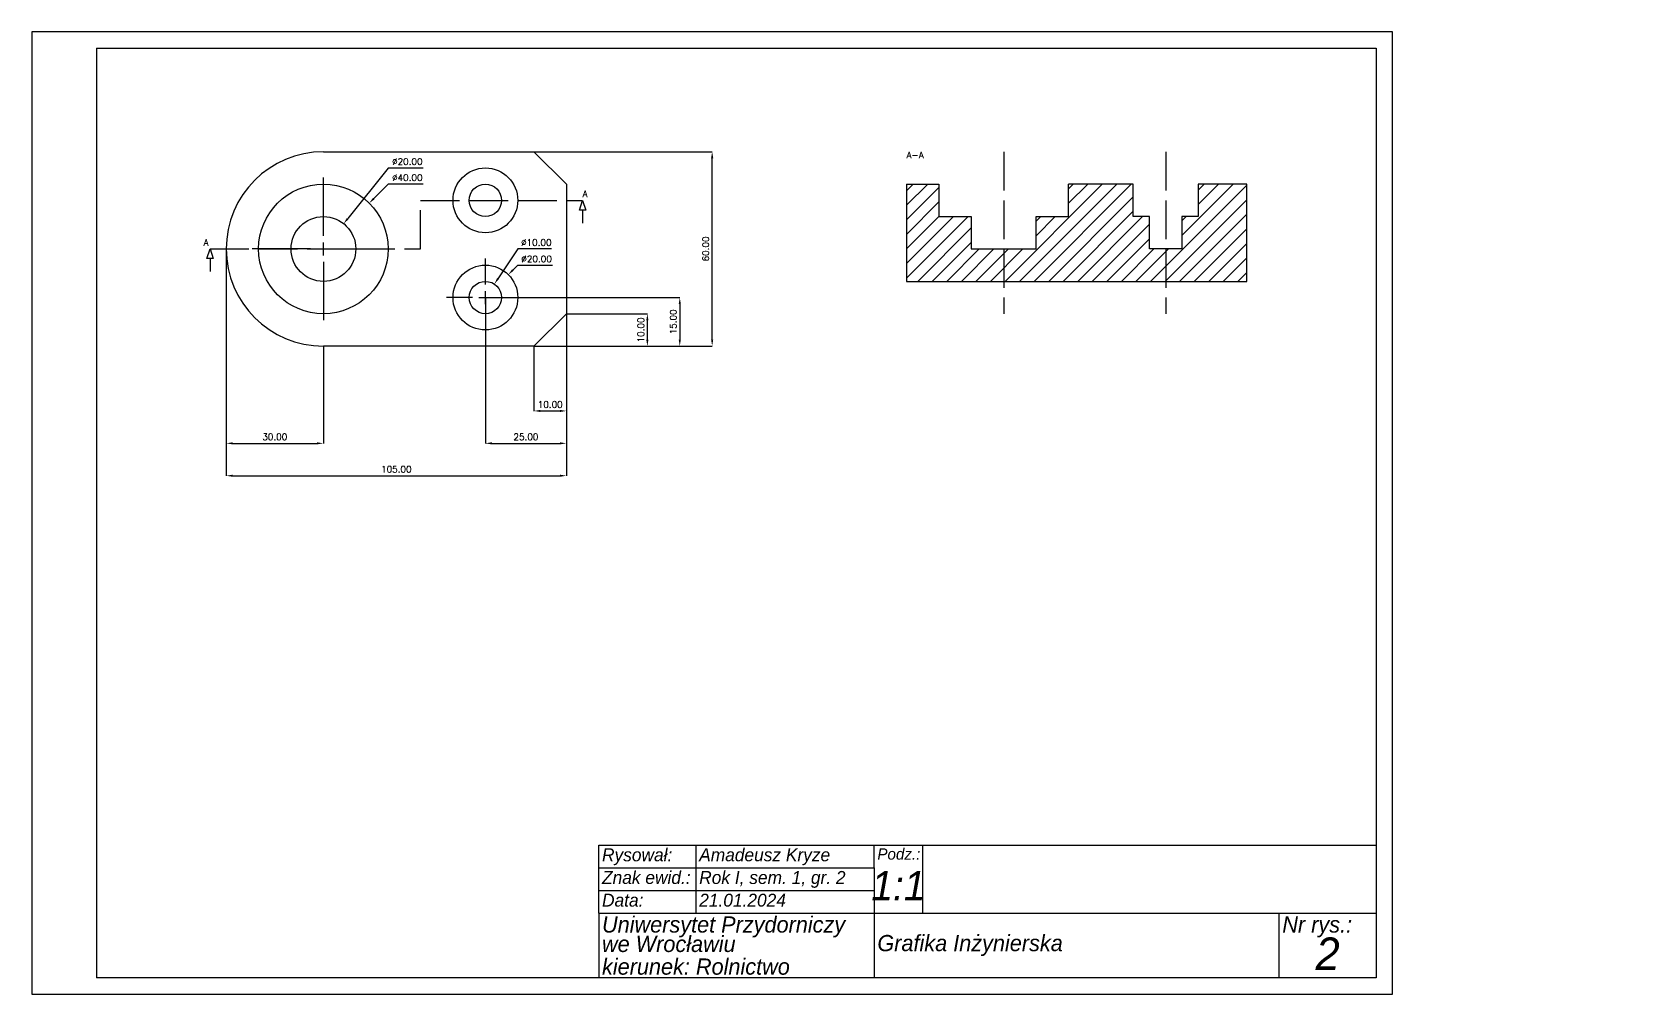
# Model space of a CAD drawing. Header units: inches. Extents: x 0 to 492, y 0 to 297.
import ezdxf

# ---------------------------------------------------------------- set-up
doc = ezdxf.new("R2010")
doc.units = ezdxf.units.IN
doc.linetypes.add('ACAD_ISO02W100', pattern=[15, 12, -3])
for name, color, linetype in [('L0.5', 7, 'Continuous'), ('L0.5D', 253, 'Continuous'), ('Pomocnicze', 4, 'ACAD_ISO02W100'), ('Przekroje', 2, 'ACAD_ISO02W100'), ('Workspace', 254, 'Continuous')]:
    doc.layers.add(name, color=color, linetype=linetype)
doc.styles.get("Standard").update_dxf_attribs({"font": 'simplex.shx', "bigfont": '@extfont2.shx'})
doc.dimstyles.get("Standard").update_dxf_attribs({"dimtxt": 2, "dimasz": 2, "dimexe": 0.05, "dimexo": 0.05, "dimgap": 1, "dimtad": 1, "dimzin": 0, "dimdsep": 46, "dimtxsty": 'Standard', "dimcen": -2, "dimadec": 0, "dimazin": 3, "dimtfac": 1, "dimtofl": 0, "dimtmove": 0, "dimatfit": 3, "dimfxl": 1, "dimtolj": 1, "dimtzin": 0, "dimarcsym": 0})

# ---------------------------------------------------------------- blocks, each defined once
blk = doc.blocks.new('*D3')
at = {"layer": 'L0.5D', "color": 0, "lineweight": -2, "transparency": 16777216}
for p, q in [((60, 229.95), (60, 159.95)), ((165, 209.95), (165, 159.95)), ((62, 160), (163, 160))]:
    blk.add_line(p, q, dxfattribs=at)
at = {"layer": 'L0.5D', "color": 0, "transparency": 16777216}
for points in [[(62, 160.33), (62, 159.67), (60, 160)], [(163, 160.33), (163, 159.67), (165, 160)]]:
    blk.add_solid(points, dxfattribs=at)
at = {"layer": 'L0.5D', "color": 0, "transparency": 16777216, "insert": (112.5, 162), "char_height": 2, "attachment_point": 5}
blk.add_mtext('\\A1;105.00', dxfattribs=at)
blk = doc.blocks.new('*D4')
at = {"layer": 'L0.5D', "color": 0, "lineweight": -2, "transparency": 16777216}
for p, q in [((60, 229.95), (60, 169.95)), ((90, 199.95), (90, 169.95)), ((62, 170), (88, 170))]:
    blk.add_line(p, q, dxfattribs=at)
at = {"layer": 'L0.5D', "color": 0, "transparency": 16777216}
for points in [[(62, 170.33), (62, 169.67), (60, 170)], [(88, 170.33), (88, 169.67), (90, 170)]]:
    blk.add_solid(points, dxfattribs=at)
at = {"layer": 'L0.5D', "color": 0, "transparency": 16777216, "insert": (75, 172), "char_height": 2, "attachment_point": 5}
blk.add_mtext('\\A1;30.00', dxfattribs=at)
blk = doc.blocks.new('*D5')
at = {"layer": 'L0.5D', "color": 0, "lineweight": -2, "transparency": 16777216}
for p, q in [((155.05, 260), (210.05, 260)), ((210, 202), (210, 258)), ((155.05, 200), (210.05, 200))]:
    blk.add_line(p, q, dxfattribs=at)
at = {"layer": 'L0.5D', "color": 0, "transparency": 16777216}
for points in [[(209.67, 258), (210.33, 258), (210, 260)], [(209.67, 202), (210.33, 202), (210, 200)]]:
    blk.add_solid(points, dxfattribs=at)
at = {"layer": 'L0.5D', "color": 0, "transparency": 16777216, "insert": (208, 230), "char_height": 2, "attachment_point": 5, "rotation": 90}
blk.add_mtext('\\A1;60.00', dxfattribs=at)
blk = doc.blocks.new('*D6')
at = {"layer": 'L0.5D', "color": 0, "lineweight": -2, "transparency": 16777216}
for p, q in [((140.05, 215), (200.05, 215)), ((200, 213), (200, 202)), ((155.05, 200), (200.05, 200))]:
    blk.add_line(p, q, dxfattribs=at)
at = {"layer": 'L0.5D', "color": 0, "transparency": 16777216}
for points in [[(199.67, 213), (200.33, 213), (200, 215)], [(199.67, 202), (200.33, 202), (200, 200)]]:
    blk.add_solid(points, dxfattribs=at)
at = {"layer": 'L0.5D', "color": 0, "transparency": 16777216, "insert": (198, 207.5), "char_height": 2, "attachment_point": 5, "rotation": 90}
blk.add_mtext('\\A1;15.00', dxfattribs=at)
blk = doc.blocks.new('*D7')
at = {"layer": 'L0.5D', "color": 0, "lineweight": -2, "transparency": 16777216}
for p, q in [((165.05, 210), (190.05, 210)), ((190, 202), (190, 208)), ((155.05, 200), (190.05, 200))]:
    blk.add_line(p, q, dxfattribs=at)
at = {"layer": 'L0.5D', "color": 0, "transparency": 16777216}
for points in [[(189.67, 208), (190.33, 208), (190, 210)], [(189.67, 202), (190.33, 202), (190, 200)]]:
    blk.add_solid(points, dxfattribs=at)
at = {"layer": 'L0.5D', "color": 0, "transparency": 16777216, "insert": (188, 205), "char_height": 2, "attachment_point": 5, "rotation": 90}
blk.add_mtext('\\A1;10.00', dxfattribs=at)
blk = doc.blocks.new('*D8')
at = {"layer": 'L0.5D', "color": 0, "lineweight": -2, "transparency": 16777216}
for p, q in [((165, 209.95), (165, 179.95)), ((155, 199.95), (155, 179.95)), ((157, 180), (163, 180))]:
    blk.add_line(p, q, dxfattribs=at)
at = {"layer": 'L0.5D', "color": 0, "transparency": 16777216}
for points in [[(157, 180.33), (157, 179.67), (155, 180)], [(163, 180.33), (163, 179.67), (165, 180)]]:
    blk.add_solid(points, dxfattribs=at)
at = {"layer": 'L0.5D', "color": 0, "transparency": 16777216, "insert": (160, 182), "char_height": 2, "attachment_point": 5}
blk.add_mtext('\\A1;10.00', dxfattribs=at)
blk = doc.blocks.new('*D9')
at = {"layer": 'L0.5D', "color": 0, "lineweight": -2, "transparency": 16777216}
for p, q in [((140, 214.95), (140, 169.95)), ((165, 209.95), (165, 169.95)), ((142, 170), (163, 170))]:
    blk.add_line(p, q, dxfattribs=at)
at = {"layer": 'L0.5D', "color": 0, "transparency": 16777216}
for points in [[(142, 170.33), (142, 169.67), (140, 170)], [(163, 170.33), (163, 169.67), (165, 170)]]:
    blk.add_solid(points, dxfattribs=at)
at = {"layer": 'L0.5D', "color": 0, "transparency": 16777216, "insert": (152.5, 172), "char_height": 2, "attachment_point": 5}
blk.add_mtext('\\A1;25.00', dxfattribs=at)
blk = doc.blocks.new('*D10')
at = {"layer": 'L0.5D', "color": 0, "lineweight": -2, "transparency": 16777216}
for p, q in [((110, 254.95), (97.51, 239.36)), ((120.81, 254.95), (110, 254.95)), ((90, 234), (90, 242)), ((90, 228), (90, 232)), ((86, 230), (78, 230)), ((88, 230), (92, 230)), ((94, 230), (102, 230)), ((90, 226), (90, 218))]:
    blk.add_line(p, q, dxfattribs=at)
at = {"layer": 'L0.5D', "color": 0, "transparency": 16777216}
blk.add_solid([(97.24, 239.57), (97.77, 239.15), (96.25, 237.8)], dxfattribs=at)
at = {"layer": 'L0.5D', "color": 0, "transparency": 16777216, "insert": (115.9, 256.95), "char_height": 2, "attachment_point": 5}
blk.add_mtext('\\A1;∅20.00', dxfattribs=at)
blk = doc.blocks.new('*D11')
at = {"layer": 'L0.5D', "color": 0, "lineweight": -2, "transparency": 16777216}
for p, q in [((90, 234), (90, 252)), ((110, 250), (105.56, 245.56)), ((120.81, 250), (110, 250)), ((90, 228), (90, 232)), ((86, 230), (68, 230)), ((88, 230), (92, 230)), ((94, 230), (112, 230)), ((90, 226), (90, 208))]:
    blk.add_line(p, q, dxfattribs=at)
at = {"layer": 'L0.5D', "color": 0, "transparency": 16777216}
blk.add_solid([(105.32, 245.79), (105.79, 245.32), (104.14, 244.14)], dxfattribs=at)
at = {"layer": 'L0.5D', "color": 0, "transparency": 16777216, "insert": (115.9, 252), "char_height": 2, "attachment_point": 5}
blk.add_mtext('\\A1;∅40.00', dxfattribs=at)
blk = doc.blocks.new('*D12')
at = {"layer": 'L0.5D', "color": 0, "lineweight": -2, "transparency": 16777216}
for p, q in [((150, 230), (143.88, 220.82)), ((160.43, 230), (150, 230)), ((140, 219), (140, 222)), ((140, 213), (140, 217)), ((136, 215), (133, 215)), ((138, 215), (142, 215)), ((144, 215), (147, 215)), ((140, 211), (140, 208))]:
    blk.add_line(p, q, dxfattribs=at)
at = {"layer": 'L0.5D', "color": 0, "transparency": 16777216}
blk.add_solid([(143.61, 221.01), (144.16, 220.64), (142.77, 219.16)], dxfattribs=at)
at = {"layer": 'L0.5D', "color": 0, "transparency": 16777216, "insert": (155.71, 232), "char_height": 2, "attachment_point": 5}
blk.add_mtext('\\A1;∅10.00', dxfattribs=at)
blk = doc.blocks.new('*D13')
at = {"layer": 'L0.5D', "color": 0, "lineweight": -2, "transparency": 16777216}
for p, q in [((140, 219), (140, 227)), ((149.9, 224.9), (148.49, 223.49)), ((160.71, 224.9), (149.9, 224.9)), ((140, 213), (140, 217)), ((136, 215), (128, 215)), ((138, 215), (142, 215)), ((144, 215), (152, 215)), ((140, 211), (140, 203))]:
    blk.add_line(p, q, dxfattribs=at)
at = {"layer": 'L0.5D', "color": 0, "transparency": 16777216}
blk.add_solid([(148.25, 223.72), (148.72, 223.25), (147.07, 222.07)], dxfattribs=at)
at = {"layer": 'L0.5D', "color": 0, "transparency": 16777216, "insert": (155.8, 226.9), "char_height": 2, "attachment_point": 5}
blk.add_mtext('\\A1;∅20.00', dxfattribs=at)

msp = doc.modelspace()

# ---------------------------------------------------------------- hatches: boundary and pattern name
at = {"layer": 'Przekroje'}
h = msp.add_hatch(dxfattribs=at)
h.set_pattern_fill('ANSI31', color=256)
h.set_pattern_definition([(45, (20, -20), (-2.245064, 2.245064), [])])
h.paths.add_polyline_path([(300, 220), (300, 230), (290, 230), (290, 240), (280, 240), (280, 250), (270, 250), (270, 220)])
h.paths.add_polyline_path([(310, 230), (300, 230), (300, 220), (350, 220), (350, 230), (345, 230), (345, 240), (340, 240), (340, 250), (320, 250), (320, 240), (310, 240)])
h.paths.add_polyline_path([(375, 220), (375, 250), (360, 250), (360, 240), (355, 240), (355, 230), (350, 230), (350, 220)])

# ---------------------------------------------------------------- linework, layer by layer
at = {"layer": 'L0.5'}
for p, q in [((20, 292), (20, 5)), ((20, 292), (415, 292)), ((415, 292), (415, 5)), ((90, 260), (155, 260)), ((155, 260), (165, 250)), ((165, 250), (165, 210)), ((270, 250), (270, 220)), ((270, 250), (280, 250)), ((280, 250), (280, 240)), ((320, 240), (320, 250)), ((340, 250), (320, 250)), ((340, 240), (340, 250)), ((375, 250), (360, 250)), ((360, 250), (360, 240)), ((375, 220), (375, 250)), ((280, 240), (290, 240)), ((290, 240), (290, 230)), ((310, 230), (310, 240)), ((310, 240), (320, 240)), ((345, 240), (340, 240)), ((345, 230), (345, 240)), ((360, 240), (355, 240)), ((355, 240), (355, 230)), ((290, 230), (310, 230)), ((355, 230), (345, 230)), ((270, 220), (375, 220)), ((155, 200), (165, 210)), ((155, 200), (90, 200)), ((415, 5), (20, 5))]:
    msp.add_line(p, q, dxfattribs=at)
for centre, radius in [((140, 245), 10), ((90, 230), 20), ((140, 245), 5), ((90, 230), 10), ((140, 215), 10), ((140, 215), 5)]:
    msp.add_circle(centre, radius, dxfattribs=at)
msp.add_arc((90, 230), 30, 90, 270, dxfattribs=at)
at = {"layer": 'Pomocnicze'}
for p, q in [((300, 260), (300, 210)), ((350, 260), (350, 210)), ((128, 245), (128, 245)), ((65, 230), (65, 230))]:
    msp.add_line(p, q, dxfattribs=at)
at = {"layer": 'Przekroje'}
for p, q in [((120, 230), (120, 245)), ((120, 245), (170, 245)), ((169, 242), (170, 245)), ((170, 242), (169, 242)), ((170, 245), (171, 242)), ((171, 242), (170, 242)), ((170, 242), (170, 238)), ((54, 227), (55, 230)), ((55, 227), (54, 227)), ((55, 230), (120, 230)), ((55, 230), (56, 227)), ((56, 227), (55, 227)), ((55, 227), (55, 223))]:
    msp.add_line(p, q, dxfattribs=at)
at = {"layer": 'Workspace'}
for p, q in [((420, 297), (0, 297)), ((0, 297), (0, 0)), ((420, 0), (420, 297)), ((175, 46), (415, 46)), ((175, 39), (175, 46)), ((205, 46), (205, 25)), ((260, 39), (260, 46)), ((275, 25), (275, 46)), ((175, 32), (175, 39)), ((175, 39), (260, 39)), ((260, 39), (260, 25)), ((175, 25), (175, 32)), ((175, 32), (260, 32)), ((175, 25), (415, 25)), ((175, 25), (175, 5)), ((260, 25), (260, 5)), ((385, 5), (385, 25)), ((0, 0), (420, 0))]:
    msp.add_line(p, q, dxfattribs=at)

# ---------------------------------------------------------------- texts
at = {"layer": 'Przekroje', "char_height": 2, "attachment_point": 1}
for s, insert in [('{\\Fsimplex,@extfont2|c238;A-A}', (270, 260)), ('{\\Fsimplex,@extfont2|c238;A}', (170, 248)), ('{\\Fsimplex,@extfont2|c238;A}', (53, 233))]:
    msp.add_mtext_dynamic_manual_height_columns(s, width=10, gutter_width=10, heights=[0], dxfattribs=dict(at, insert=insert))
at = {"layer": 'Workspace', "transparency": 33554687, "insert": (176, 45), "char_height": 4, "width": 28, "attachment_point": 1}
msp.add_mtext('\\pxql;{\\fosifont|b0|i1|c0|p0;Rysowa\\fosifont|b0|i1|c238|p0;ł\\fosifont|b0|i1|c0|p0;:}', dxfattribs=at)
at = {"layer": 'Workspace'}
for s, width, gutter_width, heights, insert, char_height, attachment_point in [('\\pxql;{\\fosifont|b0|i1|c0|p0;Amadeusz Kryze}', 54, 1, [1.012], (206, 45), 4, 1), ('\\pxql;{\\fosifont|b0|i1|c238|p0;Podz.:}', 14, 1, [1.012], (261, 45), 3.5, 1), ('\\pxql;{\\fosifont|b0|i1|c0|p0;Znak ewid.:}', 29, 1, [1.012], (176, 38), 4, 1), ('\\pxql;{\\fosifont|b0|i1|c0|p0;Rok I\\fosifont|b0|i1|c238|p0;,\\fosifont|b0|i1|c0|p0; sem. 1\\fosifont|b0|i1|c238|p0;,\\fosifont|b0|i1|c0|p0; gr. 2 }', 54, 1, [1.012], (206, 38), 4, 1), ('\\pxqc;{\\fosifont|b0|i1|c238|p0;1:1}', 15, 1, [13], (260, 38), 9, 1), ('\\pxql;{\\fosifont|b0|i1|c0|p0;Data:}', 29, 1, [1.012], (176, 31), 4, 1), ('\\pxql;{\\fosifont|b0|i1|c238|p0;21.01\\fosifont|b0|i1|c0|p0;.202\\fosifont|b0|i1|c238|p0;4}', 54, 1, [1.012], (206, 31), 4, 1), ('\\pxql;{\\fosifont|b0|i1|c0|p0;Uniwersytet Przydorniczy}', 87, 1, [6.506], (176, 24), 5, 1), ('\\pxql;{\\fosifont|b0|i1|c238|p0;Nr rys.:}', 29, 1, [1.012], (386, 24), 5, 1), ('\\pxql;{\\fosifont|b0|i1|c0|p0;we Wroc\\fosifont|b0|i1|c238|p0;ł\\fosifont|b0|i1|c0|p0;awiu}', 84, 1, [1.012], (176, 18), 5, 1), ('\\pxql;{\\fosifont|b0|i1|c238|p0;Grafika Inżynierska}', 122, 1, [1.012], (261, 15), 5, 4), ('{\\fosifont|b0|i1|c238|p0;2}', 30, 0, [12.49], (400, 17.49), 10, 2), ('\\pxql;{\\fosifont|b0|i1|c0|p0;kierunek: Rolnictwo}', 84, 1, [1.012], (176, 11), 5, 1)]:
    msp.add_mtext_dynamic_manual_height_columns(s, width=width, gutter_width=gutter_width, heights=heights, dxfattribs=dict(at, insert=insert, char_height=char_height, attachment_point=attachment_point))

# ---------------------------------------------------------------- dimensions: what is measured, and where the dimension line sits
at = {"layer": 'L0.5D'}
for p1, p2, override, picture, middle in [((83.746, 222.197), (96.254, 237.803), {"dimtoh": 1}, '*D10', (115.905, 254.952)), ((75.858, 215.858), (104.142, 244.142), {"dimtoh": 1}, '*D11', (115.905, 250)), ((137.226, 210.84), (142.774, 219.16), {"dimtad": 1, "dimtoh": 1, "dimtxsty": 'Standard'}, '*D12', (155.714, 230))]:
    dim = msp.add_diameter_dim_2p(p1=p1, p2=p2, dimstyle='Standard', override=override, dxfattribs=at)
    dim.commit()
    dim.dimension.update_dxf_attribs({"geometry": picture, "text_midpoint": middle, "dimtype": 163})
for base, p1, p2, picture, middle in [((210, 260), (155, 200), (155, 260), '*D5', (208, 230)), ((200, 200), (140, 215), (155, 200), '*D6', (198, 207.5)), ((190, 210), (155, 200), (165, 210), '*D7', (188, 205))]:
    dim = msp.add_linear_dim(base=base, p1=p1, p2=p2, angle=90, dimstyle='Standard', override={"dimtad": 1}, dxfattribs=at)
    dim.commit()
    dim.dimension.update_dxf_attribs({"geometry": picture, "text_midpoint": middle})
for base, p1, p2, picture, middle in [((165, 160), (60, 230), (165, 210), '*D3', (112.5, 162)), ((90, 170), (60, 230), (90, 200), '*D4', (75, 172)), ((165, 170), (140, 215), (165, 210), '*D9', (152.5, 172)), ((165, 180), (155, 200), (165, 210), '*D8', (160, 182))]:
    dim = msp.add_linear_dim(base=base, p1=p1, p2=p2, dimstyle='Standard', override={"dimtad": 1}, dxfattribs=at)
    dim.commit()
    dim.dimension.update_dxf_attribs({"geometry": picture, "text_midpoint": middle})
dim = msp.add_diameter_dim_2p(p1=(132.929, 207.929), p2=(147.071, 222.071), dimstyle='Standard', override={"dimtoh": 1}, dxfattribs=at)
dim.commit()
dim.dimension.update_dxf_attribs({"geometry": '*D13', "text_midpoint": (155.804, 224.899)})

doc.saveas('drawing.dxf')
